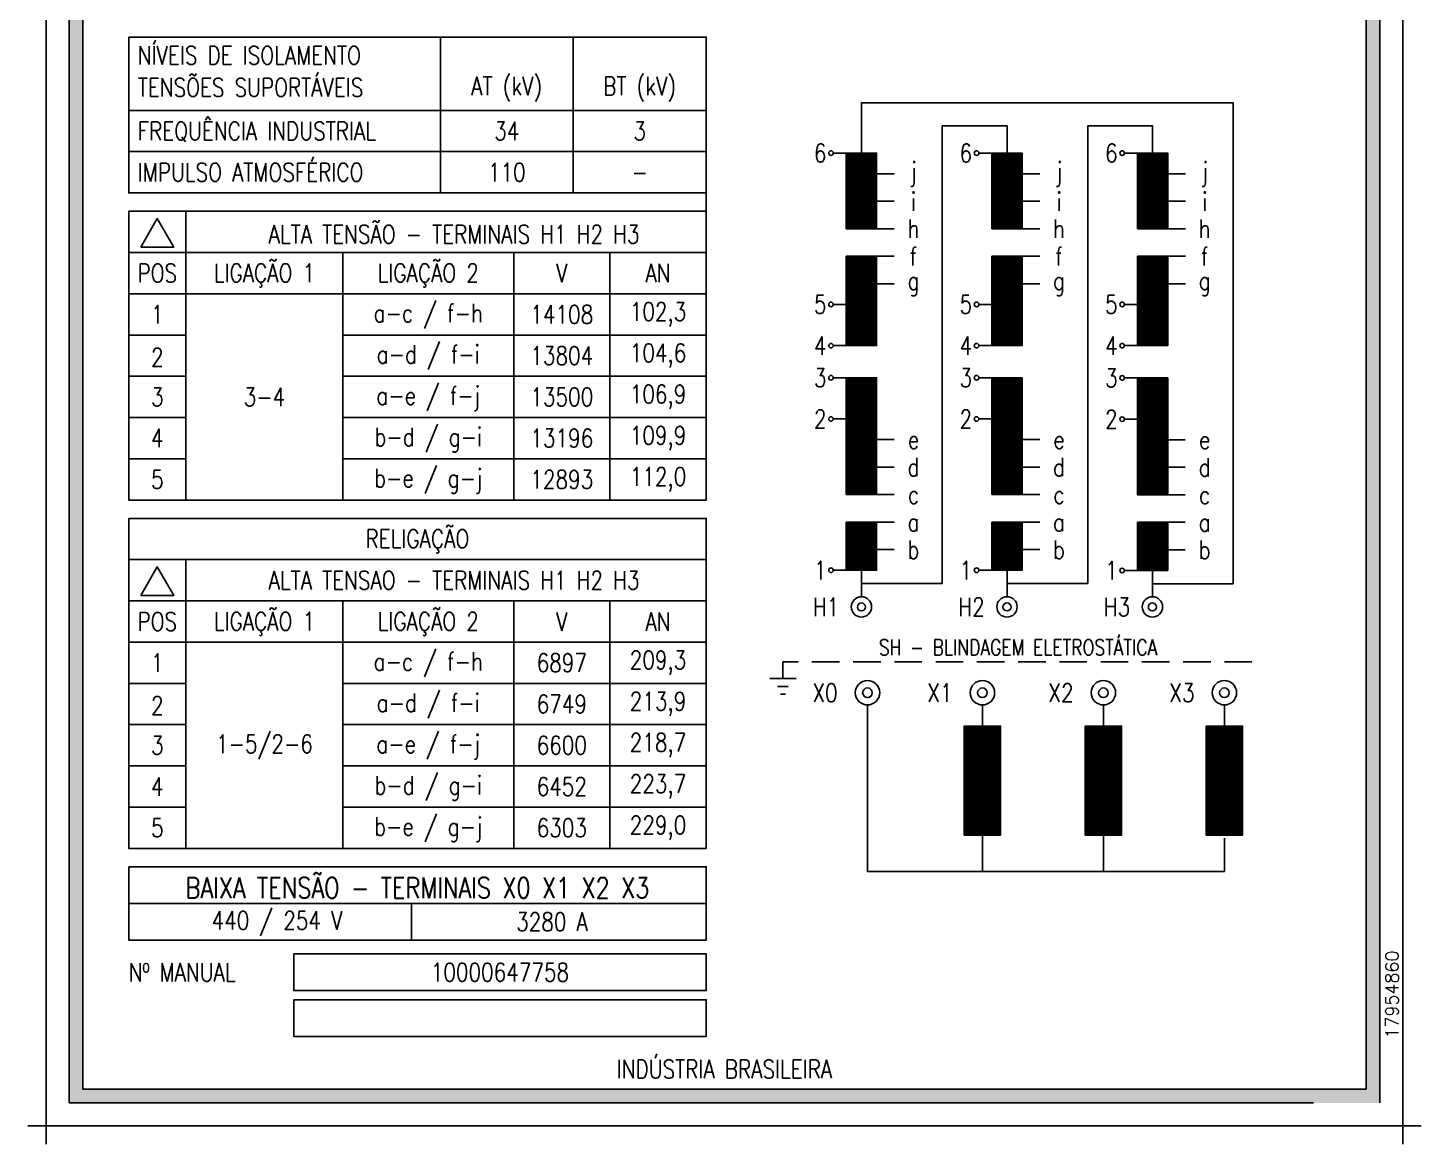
# Model space of a CAD drawing. Extents: x -204 to -52, y 115 to 329.
# Drawn here: x -203.6 to -51.6, y 115.3 to 237 of the extents above; entities that cross this region are included whole.
import ezdxf
from ezdxf.enums import TextEntityAlignment as Align

# ---------------------------------------------------------------- set-up
doc = ezdxf.new("R2010")
doc.units = 0
doc.header["$MEASUREMENT"] = 0
doc.linetypes.add('DASHED', pattern=[0.75, 0.5, -0.25])
doc.layers.get('0').update_dxf_attribs({"linetype": 'CONTINUOUS'})
doc.layers.add('01', color=1, linetype='CONTINUOUS')
doc.layers.add('03', color=4, linetype='CONTINUOUS')
doc.styles.add('ROMANS', font='romans.shx', dxfattribs={"width": 0.8})

msp = doc.modelspace()

# ---------------------------------------------------------------- hatches: boundary and pattern name
at = {"layer": '03'}
h = msp.add_hatch(color=256, dxfattribs=at)
h.paths.add_polyline_path([(-56.1, 323.28), (-56.1, 324.03), (-56.1, 324.78), (-191.85, 324.78), (-197.6, 324.78), (-197.6, 324.03), (-197.6, 323.28)])
h.paths.add_polyline_path([(-57.6, 121.28), (-56.85, 121.28), (-56.1, 121.28), (-56.1, 127.03), (-56.1, 317.53), (-56.1, 323.28), (-56.47, 323.28), (-56.85, 323.28), (-57.6, 323.28)])
h.paths.add_polyline_path([(-197.6, 324.78), (-198.35, 324.78), (-199.1, 324.78), (-199.1, 127.03), (-199.1, 121.28), (-197.6, 121.28)])
h.paths.add_polyline_path([(-56.1, 119.78), (-56.1, 120.53), (-56.1, 121.28), (-199.1, 121.28), (-199.1, 120.53), (-199.1, 119.78)])

# ---------------------------------------------------------------- linework, layer by layer
at = {"color": 4}
msp.add_lwpolyline([(-74.16, 228.87), (-112.66, 228.87), (-112.66, 223.37)], dxfattribs=at)
at = {"layer": '01'}
for p, q in [((-201.6, 117.28), (-201.6, 327.28)), ((-53.6, 327.28), (-53.6, 117.28)), ((-53.6, 117.28), (-201.6, 117.28))]:
    msp.add_line(p, q, dxfattribs=at)
at = {"layer": '01', "color": 4}
for p, q in [((-109.6, 228.87), (-72.09, 228.87)), ((-72.09, 228.87), (-72.09, 176.4)), ((-103.85, 226.36), (-96.78, 226.36)), ((-96.78, 223.37), (-96.78, 226.36)), ((-87.96, 176.43), (-87.96, 226.36)), ((-114.31, 223.37), (-115.73, 223.37)), ((-112.66, 215.12), (-112.66, 223.32)), ((-98.43, 223.37), (-99.85, 223.37)), ((-96.78, 215.12), (-96.78, 223.32)), ((-82.55, 223.37), (-83.97, 223.37)), ((-80.9, 215.12), (-80.9, 223.32)), ((-129.6, 217.03), (-129.6, 219.03)), ((-112.66, 202.37), (-112.66, 212.12)), ((-96.78, 202.37), (-96.78, 212.12)), ((-80.9, 202.37), (-80.9, 212.12)), ((-114.31, 206.87), (-115.73, 206.87)), ((-98.43, 206.87), (-99.85, 206.87)), ((-82.55, 206.87), (-83.97, 206.87)), ((-114.31, 202.37), (-115.73, 202.37)), ((-98.43, 202.37), (-99.85, 202.37)), ((-82.55, 202.37), (-83.97, 202.37)), ((-114.31, 198.87), (-115.73, 198.87)), ((-112.66, 198.87), (-112.66, 186.12)), ((-98.43, 198.87), (-99.85, 198.87)), ((-96.78, 198.87), (-96.78, 186.12)), ((-82.55, 198.85), (-83.97, 198.85)), ((-80.9, 198.85), (-80.9, 186.1)), ((-114.31, 194.37), (-115.73, 194.37)), ((-98.43, 194.37), (-99.85, 194.37)), ((-82.55, 194.35), (-83.97, 194.35)), ((-112.66, 183.12), (-112.66, 177.92)), ((-96.78, 183.12), (-96.78, 177.92)), ((-80.9, 183.1), (-80.9, 177.9)), ((-114.31, 177.87), (-115.73, 177.87)), ((-112.66, 177.87), (-112.66, 174.98)), ((-98.43, 177.87), (-99.85, 177.87)), ((-96.78, 177.87), (-96.78, 174.98)), ((-82.55, 177.85), (-83.97, 177.85)), ((-96.78, 176.43), (-87.96, 176.43)), ((-80.9, 177.83), (-80.9, 174.98)), ((-72.09, 176.4), (-80.9, 176.4)), ((-57.6, 127.03), (-57.6, 121.28)), ((-56.1, 127.03), (-56.1, 119.78)), ((-191.85, 121.28), (-197.6, 121.28)), ((-63.35, 121.28), (-57.6, 121.28)), ((-191.85, 119.78), (-199.1, 119.78))]:
    msp.add_line(p, q, dxfattribs=at)
for points in [[(-112.66, 176.43), (-103.85, 176.43), (-103.85, 226.36)], [(-80.9, 223.37), (-80.9, 226.36), (-87.96, 226.36)], [(-111.01, 215.12), (-111.01, 223.37), (-114.31, 223.37), (-114.31, 215.12)], [(-95.13, 215.12), (-95.13, 223.37), (-98.43, 223.37), (-98.43, 215.12)], [(-79.25, 215.12), (-79.25, 223.37), (-82.55, 223.37), (-82.55, 215.12)], [(-114.31, 212.12), (-114.31, 202.37), (-111.01, 202.37), (-111.01, 212.12)], [(-98.43, 212.12), (-98.43, 202.37), (-95.13, 202.37), (-95.13, 212.12)], [(-82.55, 212.12), (-82.55, 202.37), (-79.25, 202.37), (-79.25, 212.12)], [(-114.31, 186.12), (-114.31, 198.87), (-111.01, 198.87), (-111.01, 186.12)], [(-98.43, 186.12), (-98.43, 198.87), (-95.13, 198.87), (-95.13, 186.12)], [(-82.55, 186.1), (-82.55, 198.85), (-79.25, 198.85), (-79.25, 186.1)], [(-111.01, 183.12), (-111.01, 177.87), (-114.31, 177.87), (-114.31, 183.12)], [(-95.13, 183.12), (-95.13, 177.87), (-98.43, 177.87), (-98.43, 183.12)], [(-79.25, 183.1), (-79.25, 177.85), (-82.55, 177.85), (-82.55, 183.1)]]:
    msp.add_lwpolyline(points, dxfattribs=at)
for centre in [(-115.98, 223.37), (-100.1, 223.37), (-84.22, 223.37), (-115.98, 206.87), (-100.1, 206.87), (-84.22, 206.87), (-115.98, 202.37), (-100.1, 202.37), (-84.22, 202.37), (-115.98, 198.87), (-100.1, 198.87), (-84.22, 198.85), (-115.98, 194.37), (-100.1, 194.37), (-84.22, 194.35), (-115.98, 177.87), (-100.1, 177.87), (-84.22, 177.85)]:
    msp.add_circle(centre, 0.25, dxfattribs=at)
at = {"layer": '03'}
for p, q in [((-199.1, 317.53), (-199.1, 119.78)), ((-197.6, 317.53), (-197.6, 121.28)), ((-57.6, 317.53), (-57.6, 127.03)), ((-56.1, 317.53), (-56.1, 127.03)), ((-158.6, 236.03), (-158.6, 219.03)), ((-144.1, 236.03), (-144.1, 219.03)), ((-192.6, 228.03), (-129.6, 228.03)), ((-192.6, 223.53), (-129.6, 223.53)), ((-114.31, 215.12), (-114.31, 223.37)), ((-114.24, 215.12), (-114.24, 223.37)), ((-114.18, 215.12), (-114.18, 223.37)), ((-114.11, 215.12), (-114.11, 223.37)), ((-114.04, 215.12), (-114.04, 223.37)), ((-113.97, 215.12), (-113.97, 223.37)), ((-113.9, 215.12), (-113.9, 223.37)), ((-113.83, 215.12), (-113.83, 223.37)), ((-113.76, 215.12), (-113.76, 223.37)), ((-113.69, 215.12), (-113.69, 223.37)), ((-113.63, 215.12), (-113.63, 223.37)), ((-113.56, 215.12), (-113.56, 223.37)), ((-113.49, 215.12), (-113.49, 223.37)), ((-113.42, 215.12), (-113.42, 223.37)), ((-113.35, 215.12), (-113.35, 223.37)), ((-113.28, 215.12), (-113.28, 223.37)), ((-113.21, 215.12), (-113.21, 223.37)), ((-113.14, 215.12), (-113.14, 223.37)), ((-113.08, 215.12), (-113.08, 223.37)), ((-113.01, 215.12), (-113.01, 223.37)), ((-112.94, 215.12), (-112.94, 223.37)), ((-112.87, 215.12), (-112.87, 223.37)), ((-112.8, 215.12), (-112.8, 223.37)), ((-112.73, 215.12), (-112.73, 223.37)), ((-112.66, 215.12), (-112.66, 223.37)), ((-112.59, 215.12), (-112.59, 223.37)), ((-112.53, 215.12), (-112.53, 223.37)), ((-112.46, 215.12), (-112.46, 223.37)), ((-112.39, 215.12), (-112.39, 223.37)), ((-112.32, 215.12), (-112.32, 223.37)), ((-112.25, 215.12), (-112.25, 223.37)), ((-112.18, 215.12), (-112.18, 223.37)), ((-112.11, 215.12), (-112.11, 223.37)), ((-112.04, 215.12), (-112.04, 223.37)), ((-111.98, 215.12), (-111.98, 223.37)), ((-111.91, 215.12), (-111.91, 223.37)), ((-111.84, 215.12), (-111.84, 223.37)), ((-111.77, 215.12), (-111.77, 223.37)), ((-111.7, 215.12), (-111.7, 223.37)), ((-111.63, 215.12), (-111.63, 223.37)), ((-111.56, 215.12), (-111.56, 223.37)), ((-111.49, 215.12), (-111.49, 223.37)), ((-111.43, 215.12), (-111.43, 223.37)), ((-111.36, 215.12), (-111.36, 223.37)), ((-111.29, 215.12), (-111.29, 223.37)), ((-111.22, 215.12), (-111.22, 223.37)), ((-111.15, 215.12), (-111.15, 223.37)), ((-111.08, 215.12), (-111.08, 223.37)), ((-111.01, 223.37), (-111.01, 215.12)), ((-98.43, 215.12), (-98.43, 223.37)), ((-98.36, 215.12), (-98.36, 223.37)), ((-98.29, 215.12), (-98.29, 223.37)), ((-98.22, 215.12), (-98.22, 223.37)), ((-98.16, 215.12), (-98.16, 223.37)), ((-98.09, 215.12), (-98.09, 223.37)), ((-98.02, 215.12), (-98.02, 223.37)), ((-97.95, 215.12), (-97.95, 223.37)), ((-97.88, 215.12), (-97.88, 223.37)), ((-97.81, 215.12), (-97.81, 223.37)), ((-97.74, 215.12), (-97.74, 223.37)), ((-97.67, 215.12), (-97.67, 223.37)), ((-97.61, 215.12), (-97.61, 223.37)), ((-97.54, 215.12), (-97.54, 223.37)), ((-97.47, 215.12), (-97.47, 223.37)), ((-97.4, 215.12), (-97.4, 223.37)), ((-97.33, 215.12), (-97.33, 223.37)), ((-97.26, 215.12), (-97.26, 223.37)), ((-97.19, 215.12), (-97.19, 223.37)), ((-97.12, 215.12), (-97.12, 223.37)), ((-97.06, 215.12), (-97.06, 223.37)), ((-96.99, 215.12), (-96.99, 223.37)), ((-96.92, 215.12), (-96.92, 223.37)), ((-96.85, 215.12), (-96.85, 223.37)), ((-96.78, 215.12), (-96.78, 223.37)), ((-96.71, 215.12), (-96.71, 223.37)), ((-96.64, 215.12), (-96.64, 223.37)), ((-96.57, 215.12), (-96.57, 223.37)), ((-96.51, 215.12), (-96.51, 223.37)), ((-96.44, 215.12), (-96.44, 223.37)), ((-96.37, 215.12), (-96.37, 223.37)), ((-96.3, 215.12), (-96.3, 223.37)), ((-96.23, 215.12), (-96.23, 223.37)), ((-96.16, 215.12), (-96.16, 223.37)), ((-96.09, 215.12), (-96.09, 223.37)), ((-96.02, 215.12), (-96.02, 223.37)), ((-95.96, 215.12), (-95.96, 223.37)), ((-95.89, 215.12), (-95.89, 223.37)), ((-95.82, 215.12), (-95.82, 223.37)), ((-95.75, 215.12), (-95.75, 223.37)), ((-95.68, 215.12), (-95.68, 223.37)), ((-95.61, 215.12), (-95.61, 223.37)), ((-95.54, 215.12), (-95.54, 223.37)), ((-95.47, 215.12), (-95.47, 223.37)), ((-95.41, 215.12), (-95.41, 223.37)), ((-95.34, 215.12), (-95.34, 223.37)), ((-95.27, 215.12), (-95.27, 223.37)), ((-95.2, 215.12), (-95.2, 223.37)), ((-95.13, 223.37), (-95.13, 215.12)), ((-82.55, 215.12), (-82.55, 223.37)), ((-82.48, 215.12), (-82.48, 223.37)), ((-82.41, 215.12), (-82.41, 223.37)), ((-82.34, 215.12), (-82.34, 223.37)), ((-82.27, 215.12), (-82.27, 223.37)), ((-82.2, 215.12), (-82.2, 223.37)), ((-82.13, 215.12), (-82.13, 223.37)), ((-82.07, 215.12), (-82.07, 223.37)), ((-82, 215.12), (-82, 223.37)), ((-81.93, 215.12), (-81.93, 223.37)), ((-81.86, 215.12), (-81.86, 223.37)), ((-81.79, 215.12), (-81.79, 223.37)), ((-81.72, 215.12), (-81.72, 223.37)), ((-81.65, 215.12), (-81.65, 223.37)), ((-81.58, 215.12), (-81.58, 223.37)), ((-81.52, 215.12), (-81.52, 223.37)), ((-81.45, 215.12), (-81.45, 223.37)), ((-81.38, 215.12), (-81.38, 223.37)), ((-81.31, 215.12), (-81.31, 223.37)), ((-81.24, 215.12), (-81.24, 223.37)), ((-81.17, 215.12), (-81.17, 223.37)), ((-81.1, 215.12), (-81.1, 223.37)), ((-81.03, 215.12), (-81.03, 223.37)), ((-80.97, 215.12), (-80.97, 223.37)), ((-80.9, 215.12), (-80.9, 223.37)), ((-80.83, 215.12), (-80.83, 223.37)), ((-80.76, 215.12), (-80.76, 223.37)), ((-80.69, 215.12), (-80.69, 223.37)), ((-80.62, 215.12), (-80.62, 223.37)), ((-80.55, 215.12), (-80.55, 223.37)), ((-80.48, 215.12), (-80.48, 223.37)), ((-80.42, 215.12), (-80.42, 223.37)), ((-80.35, 215.12), (-80.35, 223.37)), ((-80.28, 215.12), (-80.28, 223.37)), ((-80.21, 215.12), (-80.21, 223.37)), ((-80.14, 215.12), (-80.14, 223.37)), ((-80.07, 215.12), (-80.07, 223.37)), ((-80, 215.12), (-80, 223.37)), ((-79.93, 215.12), (-79.93, 223.37)), ((-79.87, 215.12), (-79.87, 223.37)), ((-79.8, 215.12), (-79.8, 223.37)), ((-79.73, 215.12), (-79.73, 223.37)), ((-79.66, 215.12), (-79.66, 223.37)), ((-79.59, 215.12), (-79.59, 223.37)), ((-79.52, 215.12), (-79.52, 223.37)), ((-79.45, 215.12), (-79.45, 223.37)), ((-79.38, 215.12), (-79.38, 223.37)), ((-79.32, 215.12), (-79.32, 223.37)), ((-79.25, 223.37), (-79.25, 215.12)), ((-111.01, 221.12), (-109.09, 221.12)), ((-95.13, 221.12), (-93.21, 221.12)), ((-79.25, 221.12), (-77.32, 221.12)), ((-129.6, 219.03), (-192.6, 219.03)), ((-111.01, 218.12), (-109.09, 218.12)), ((-95.13, 218.12), (-93.21, 218.12)), ((-79.25, 218.12), (-77.32, 218.12)), ((-186.35, 217.03), (-186.35, 185.53)), ((-114.31, 215.12), (-109.09, 215.12)), ((-98.43, 215.12), (-93.21, 215.12)), ((-82.55, 215.12), (-77.32, 215.12)), ((-129.6, 212.53), (-192.6, 212.53)), ((-169.23, 212.53), (-169.23, 185.53)), ((-150.6, 212.53), (-150.6, 185.53)), ((-140.1, 212.53), (-140.1, 185.53)), ((-114.31, 202.37), (-114.31, 212.12)), ((-114.31, 212.12), (-109.09, 212.12)), ((-114.24, 202.37), (-114.24, 212.12)), ((-114.18, 202.37), (-114.18, 212.12)), ((-114.11, 202.37), (-114.11, 212.12)), ((-114.04, 202.37), (-114.04, 212.12)), ((-113.97, 202.37), (-113.97, 212.12)), ((-113.9, 202.37), (-113.9, 212.12)), ((-113.83, 202.37), (-113.83, 212.12)), ((-113.76, 202.37), (-113.76, 212.12)), ((-113.69, 202.37), (-113.69, 212.12)), ((-113.63, 202.37), (-113.63, 212.12)), ((-113.56, 202.37), (-113.56, 212.12)), ((-113.49, 202.37), (-113.49, 212.12)), ((-113.42, 202.37), (-113.42, 212.12)), ((-113.35, 202.37), (-113.35, 212.12)), ((-113.28, 202.37), (-113.28, 212.12)), ((-113.21, 202.37), (-113.21, 212.12)), ((-113.14, 202.37), (-113.14, 212.12)), ((-113.08, 202.37), (-113.08, 212.12)), ((-113.01, 202.37), (-113.01, 212.12)), ((-112.94, 202.37), (-112.94, 212.12)), ((-112.87, 202.37), (-112.87, 212.12)), ((-112.8, 202.37), (-112.8, 212.12)), ((-112.73, 202.37), (-112.73, 212.12)), ((-112.66, 202.37), (-112.66, 212.12)), ((-112.59, 202.37), (-112.59, 212.12)), ((-112.53, 202.37), (-112.53, 212.12)), ((-112.46, 202.37), (-112.46, 212.12)), ((-112.39, 202.37), (-112.39, 212.12)), ((-112.32, 202.37), (-112.32, 212.12)), ((-112.25, 202.37), (-112.25, 212.12)), ((-112.18, 202.37), (-112.18, 212.12)), ((-112.11, 202.37), (-112.11, 212.12)), ((-112.04, 202.37), (-112.04, 212.12)), ((-111.98, 202.37), (-111.98, 212.12)), ((-111.91, 202.37), (-111.91, 212.12)), ((-111.84, 202.37), (-111.84, 212.12)), ((-111.77, 202.37), (-111.77, 212.12)), ((-111.7, 202.37), (-111.7, 212.12)), ((-111.63, 202.37), (-111.63, 212.12)), ((-111.56, 202.37), (-111.56, 212.12)), ((-111.49, 202.37), (-111.49, 212.12)), ((-111.43, 202.37), (-111.43, 212.12)), ((-111.36, 202.37), (-111.36, 212.12)), ((-111.29, 202.37), (-111.29, 212.12)), ((-111.22, 202.37), (-111.22, 212.12)), ((-111.15, 202.37), (-111.15, 212.12)), ((-111.08, 202.37), (-111.08, 212.12)), ((-111.01, 212.12), (-111.01, 202.37)), ((-98.43, 202.37), (-98.43, 212.12)), ((-98.43, 212.12), (-93.21, 212.12)), ((-98.36, 202.37), (-98.36, 212.12)), ((-98.29, 202.37), (-98.29, 212.12)), ((-98.22, 202.37), (-98.22, 212.12)), ((-98.16, 202.37), (-98.16, 212.12)), ((-98.09, 202.37), (-98.09, 212.12)), ((-98.02, 202.37), (-98.02, 212.12)), ((-97.95, 202.37), (-97.95, 212.12)), ((-97.88, 202.37), (-97.88, 212.12)), ((-97.81, 202.37), (-97.81, 212.12)), ((-97.74, 202.37), (-97.74, 212.12)), ((-97.67, 202.37), (-97.67, 212.12)), ((-97.61, 202.37), (-97.61, 212.12)), ((-97.54, 202.37), (-97.54, 212.12)), ((-97.47, 202.37), (-97.47, 212.12)), ((-97.4, 202.37), (-97.4, 212.12)), ((-97.33, 202.37), (-97.33, 212.12)), ((-97.26, 202.37), (-97.26, 212.12)), ((-97.19, 202.37), (-97.19, 212.12)), ((-97.12, 202.37), (-97.12, 212.12)), ((-97.06, 202.37), (-97.06, 212.12)), ((-96.99, 202.37), (-96.99, 212.12)), ((-96.92, 202.37), (-96.92, 212.12)), ((-96.85, 202.37), (-96.85, 212.12)), ((-96.78, 202.37), (-96.78, 212.12)), ((-96.71, 202.37), (-96.71, 212.12)), ((-96.64, 202.37), (-96.64, 212.12)), ((-96.57, 202.37), (-96.57, 212.12)), ((-96.51, 202.37), (-96.51, 212.12)), ((-96.44, 202.37), (-96.44, 212.12)), ((-96.37, 202.37), (-96.37, 212.12)), ((-96.3, 202.37), (-96.3, 212.12)), ((-96.23, 202.37), (-96.23, 212.12)), ((-96.16, 202.37), (-96.16, 212.12)), ((-96.09, 202.37), (-96.09, 212.12)), ((-96.02, 202.37), (-96.02, 212.12)), ((-95.96, 202.37), (-95.96, 212.12)), ((-95.89, 202.37), (-95.89, 212.12)), ((-95.82, 202.37), (-95.82, 212.12)), ((-95.75, 202.37), (-95.75, 212.12)), ((-95.68, 202.37), (-95.68, 212.12)), ((-95.61, 202.37), (-95.61, 212.12)), ((-95.54, 202.37), (-95.54, 212.12)), ((-95.47, 202.37), (-95.47, 212.12)), ((-95.41, 202.37), (-95.41, 212.12)), ((-95.34, 202.37), (-95.34, 212.12)), ((-95.27, 202.37), (-95.27, 212.12)), ((-95.2, 202.37), (-95.2, 212.12)), ((-95.13, 212.12), (-95.13, 202.37)), ((-82.55, 202.37), (-82.55, 212.12)), ((-82.55, 212.12), (-77.32, 212.12)), ((-82.48, 202.37), (-82.48, 212.12)), ((-82.41, 202.37), (-82.41, 212.12)), ((-82.34, 202.37), (-82.34, 212.12)), ((-82.27, 202.37), (-82.27, 212.12)), ((-82.2, 202.37), (-82.2, 212.12)), ((-82.13, 202.37), (-82.13, 212.12)), ((-82.07, 202.37), (-82.07, 212.12)), ((-82, 202.37), (-82, 212.12)), ((-81.93, 202.37), (-81.93, 212.12)), ((-81.86, 202.37), (-81.86, 212.12)), ((-81.79, 202.37), (-81.79, 212.12)), ((-81.72, 202.37), (-81.72, 212.12)), ((-81.65, 202.37), (-81.65, 212.12)), ((-81.58, 202.37), (-81.58, 212.12)), ((-81.52, 202.37), (-81.52, 212.12)), ((-81.45, 202.37), (-81.45, 212.12)), ((-81.38, 202.37), (-81.38, 212.12)), ((-81.31, 202.37), (-81.31, 212.12)), ((-81.24, 202.37), (-81.24, 212.12)), ((-81.17, 202.37), (-81.17, 212.12)), ((-81.1, 202.37), (-81.1, 212.12)), ((-81.03, 202.37), (-81.03, 212.12)), ((-80.97, 202.37), (-80.97, 212.12)), ((-80.9, 202.37), (-80.9, 212.12)), ((-80.83, 202.37), (-80.83, 212.12)), ((-80.76, 202.37), (-80.76, 212.12)), ((-80.69, 202.37), (-80.69, 212.12)), ((-80.62, 202.37), (-80.62, 212.12)), ((-80.55, 202.37), (-80.55, 212.12)), ((-80.48, 202.37), (-80.48, 212.12)), ((-80.42, 202.37), (-80.42, 212.12)), ((-80.35, 202.37), (-80.35, 212.12)), ((-80.28, 202.37), (-80.28, 212.12)), ((-80.21, 202.37), (-80.21, 212.12)), ((-80.14, 202.37), (-80.14, 212.12)), ((-80.07, 202.37), (-80.07, 212.12)), ((-80, 202.37), (-80, 212.12)), ((-79.93, 202.37), (-79.93, 212.12)), ((-79.87, 202.37), (-79.87, 212.12)), ((-79.8, 202.37), (-79.8, 212.12)), ((-79.73, 202.37), (-79.73, 212.12)), ((-79.66, 202.37), (-79.66, 212.12)), ((-79.59, 202.37), (-79.59, 212.12)), ((-79.52, 202.37), (-79.52, 212.12)), ((-79.45, 202.37), (-79.45, 212.12)), ((-79.38, 202.37), (-79.38, 212.12)), ((-79.32, 202.37), (-79.32, 212.12)), ((-79.25, 212.12), (-79.25, 202.37)), ((-111.01, 209.12), (-109.09, 209.12)), ((-95.13, 209.12), (-93.21, 209.12)), ((-79.25, 209.12), (-77.32, 209.12)), ((-129.6, 208.03), (-192.6, 208.03)), ((-140.71, 208.03), (-129.6, 208.03)), ((-186.35, 203.53), (-192.6, 203.53)), ((-129.6, 203.53), (-169.23, 203.53)), ((-186.35, 199.03), (-192.6, 199.03)), ((-129.6, 199.03), (-169.23, 199.03)), ((-114.31, 198.87), (-114.31, 186.12)), ((-114.24, 198.87), (-114.24, 186.12)), ((-114.18, 198.87), (-114.18, 186.12)), ((-114.11, 198.87), (-114.11, 186.12)), ((-114.04, 198.87), (-114.04, 186.12)), ((-113.97, 198.87), (-113.97, 186.12)), ((-113.9, 198.87), (-113.9, 186.12)), ((-113.83, 198.87), (-113.83, 186.12)), ((-113.76, 198.87), (-113.76, 186.12)), ((-113.69, 198.87), (-113.69, 186.12)), ((-113.63, 198.87), (-113.63, 186.12)), ((-113.56, 198.87), (-113.56, 186.12)), ((-113.49, 198.87), (-113.49, 186.12)), ((-113.42, 198.87), (-113.42, 186.12)), ((-113.35, 198.87), (-113.35, 186.12)), ((-113.28, 198.87), (-113.28, 186.12)), ((-113.21, 198.87), (-113.21, 186.12)), ((-113.14, 198.87), (-113.14, 186.12)), ((-113.08, 198.87), (-113.08, 186.12)), ((-113.01, 198.87), (-113.01, 186.12)), ((-112.94, 198.87), (-112.94, 186.12)), ((-112.87, 198.87), (-112.87, 186.12)), ((-112.8, 198.87), (-112.8, 186.12)), ((-112.73, 198.87), (-112.73, 186.12)), ((-112.66, 198.87), (-112.66, 186.12)), ((-112.59, 198.87), (-112.59, 186.12)), ((-112.53, 198.87), (-112.53, 186.12)), ((-112.46, 198.87), (-112.46, 186.12)), ((-112.39, 198.87), (-112.39, 186.12)), ((-112.32, 198.87), (-112.32, 186.12)), ((-112.25, 198.87), (-112.25, 186.12)), ((-112.18, 198.87), (-112.18, 186.12)), ((-112.11, 198.87), (-112.11, 186.12)), ((-112.04, 198.87), (-112.04, 186.12)), ((-111.98, 198.87), (-111.98, 186.12)), ((-111.91, 198.87), (-111.91, 186.12)), ((-111.84, 198.87), (-111.84, 186.12)), ((-111.77, 198.87), (-111.77, 186.12)), ((-111.7, 198.87), (-111.7, 186.12)), ((-111.63, 198.87), (-111.63, 186.12)), ((-111.56, 198.87), (-111.56, 186.12)), ((-111.49, 198.87), (-111.49, 186.12)), ((-111.43, 198.87), (-111.43, 186.12)), ((-111.36, 198.87), (-111.36, 186.12)), ((-111.29, 198.87), (-111.29, 186.12)), ((-111.22, 198.87), (-111.22, 186.12)), ((-111.15, 198.87), (-111.15, 186.12)), ((-111.08, 198.87), (-111.08, 186.12)), ((-111.01, 186.12), (-111.01, 198.87)), ((-98.43, 198.87), (-98.43, 186.12)), ((-98.36, 198.87), (-98.36, 186.12)), ((-98.29, 198.87), (-98.29, 186.12)), ((-98.22, 198.87), (-98.22, 186.12)), ((-98.16, 198.87), (-98.16, 186.12)), ((-98.09, 198.87), (-98.09, 186.12)), ((-98.02, 198.87), (-98.02, 186.12)), ((-97.95, 198.87), (-97.95, 186.12)), ((-97.88, 198.87), (-97.88, 186.12)), ((-97.81, 198.87), (-97.81, 186.12)), ((-97.74, 198.87), (-97.74, 186.12)), ((-97.67, 198.87), (-97.67, 186.12)), ((-97.61, 198.87), (-97.61, 186.12)), ((-97.54, 198.87), (-97.54, 186.12)), ((-97.47, 198.87), (-97.47, 186.12)), ((-97.4, 198.87), (-97.4, 186.12)), ((-97.33, 198.87), (-97.33, 186.12)), ((-97.26, 198.87), (-97.26, 186.12)), ((-97.19, 198.87), (-97.19, 186.12)), ((-97.12, 198.87), (-97.12, 186.12)), ((-97.06, 198.87), (-97.06, 186.12)), ((-96.99, 198.87), (-96.99, 186.12)), ((-96.92, 198.87), (-96.92, 186.12)), ((-96.85, 198.87), (-96.85, 186.12)), ((-96.78, 198.87), (-96.78, 186.12)), ((-96.71, 198.87), (-96.71, 186.12)), ((-96.64, 198.87), (-96.64, 186.12)), ((-96.57, 198.87), (-96.57, 186.12)), ((-96.51, 198.87), (-96.51, 186.12)), ((-96.44, 198.87), (-96.44, 186.12)), ((-96.37, 198.87), (-96.37, 186.12)), ((-96.3, 198.87), (-96.3, 186.12)), ((-96.23, 198.87), (-96.23, 186.12)), ((-96.16, 198.87), (-96.16, 186.12)), ((-96.09, 198.87), (-96.09, 186.12)), ((-96.02, 198.87), (-96.02, 186.12)), ((-95.96, 198.87), (-95.96, 186.12)), ((-95.89, 198.87), (-95.89, 186.12)), ((-95.82, 198.87), (-95.82, 186.12)), ((-95.75, 198.87), (-95.75, 186.12)), ((-95.68, 198.87), (-95.68, 186.12)), ((-95.61, 198.87), (-95.61, 186.12)), ((-95.54, 198.87), (-95.54, 186.12)), ((-95.47, 198.87), (-95.47, 186.12)), ((-95.41, 198.87), (-95.41, 186.12)), ((-95.34, 198.87), (-95.34, 186.12)), ((-95.27, 198.87), (-95.27, 186.12)), ((-95.2, 198.87), (-95.2, 186.12)), ((-95.13, 186.12), (-95.13, 198.87)), ((-82.55, 198.85), (-82.55, 186.1)), ((-82.48, 198.85), (-82.48, 186.1)), ((-82.41, 198.85), (-82.41, 186.1)), ((-82.34, 198.85), (-82.34, 186.1)), ((-82.28, 198.85), (-82.28, 186.1)), ((-82.21, 198.85), (-82.21, 186.1)), ((-82.14, 198.85), (-82.14, 186.1)), ((-82.07, 198.85), (-82.07, 186.1)), ((-82, 198.85), (-82, 186.1)), ((-81.93, 198.85), (-81.93, 186.1)), ((-81.86, 198.85), (-81.86, 186.1)), ((-81.79, 198.85), (-81.79, 186.1)), ((-81.73, 198.85), (-81.73, 186.1)), ((-81.66, 198.85), (-81.66, 186.1)), ((-81.59, 198.85), (-81.59, 186.1)), ((-81.52, 198.85), (-81.52, 186.1)), ((-81.45, 198.85), (-81.45, 186.1)), ((-81.38, 198.85), (-81.38, 186.1)), ((-81.31, 198.85), (-81.31, 186.1)), ((-81.24, 198.85), (-81.24, 186.1)), ((-81.18, 198.85), (-81.18, 186.1)), ((-81.11, 198.85), (-81.11, 186.1)), ((-81.04, 198.85), (-81.04, 186.1)), ((-80.97, 198.85), (-80.97, 186.1)), ((-80.9, 198.85), (-80.9, 186.1)), ((-80.83, 198.85), (-80.83, 186.1)), ((-80.76, 198.85), (-80.76, 186.1)), ((-80.69, 198.85), (-80.69, 186.1)), ((-80.63, 198.85), (-80.63, 186.1)), ((-80.56, 198.85), (-80.56, 186.1)), ((-80.49, 198.85), (-80.49, 186.1)), ((-80.42, 198.85), (-80.42, 186.1)), ((-80.35, 198.85), (-80.35, 186.1)), ((-80.28, 198.85), (-80.28, 186.1)), ((-80.21, 198.85), (-80.21, 186.1)), ((-80.14, 198.85), (-80.14, 186.1)), ((-80.08, 198.85), (-80.08, 186.1)), ((-80.01, 198.85), (-80.01, 186.1)), ((-79.94, 198.85), (-79.94, 186.1)), ((-79.87, 198.85), (-79.87, 186.1)), ((-79.8, 198.85), (-79.8, 186.1)), ((-79.73, 198.85), (-79.73, 186.1)), ((-79.66, 198.85), (-79.66, 186.1)), ((-79.59, 198.85), (-79.59, 186.1)), ((-79.53, 198.85), (-79.53, 186.1)), ((-79.46, 198.85), (-79.46, 186.1)), ((-79.39, 198.85), (-79.39, 186.1)), ((-79.32, 198.85), (-79.32, 186.1)), ((-79.25, 186.1), (-79.25, 198.85)), ((-186.35, 194.53), (-192.6, 194.53)), ((-129.6, 194.53), (-169.23, 194.53)), ((-111.01, 192.12), (-109.09, 192.12)), ((-95.13, 192.12), (-93.21, 192.12)), ((-79.25, 192.1), (-77.33, 192.1)), ((-186.35, 190.03), (-192.6, 190.03)), ((-129.6, 190.03), (-169.23, 190.03)), ((-111.01, 189.12), (-109.09, 189.12)), ((-95.13, 189.12), (-93.21, 189.12)), ((-79.25, 189.1), (-77.33, 189.1)), ((-129.6, 185.53), (-192.6, 185.53)), ((-114.31, 186.12), (-109.09, 186.12)), ((-98.43, 186.12), (-93.21, 186.12)), ((-82.55, 186.1), (-77.33, 186.1)), ((-114.31, 183.12), (-114.31, 177.87)), ((-114.31, 183.12), (-109.09, 183.12)), ((-114.24, 183.12), (-114.24, 177.87)), ((-114.18, 183.12), (-114.18, 177.87)), ((-114.11, 183.12), (-114.11, 177.87)), ((-114.04, 183.12), (-114.04, 177.87)), ((-113.97, 183.12), (-113.97, 177.87)), ((-113.9, 183.12), (-113.9, 177.87)), ((-113.83, 183.12), (-113.83, 177.87)), ((-113.76, 183.12), (-113.76, 177.87)), ((-113.69, 183.12), (-113.69, 177.87)), ((-113.63, 183.12), (-113.63, 177.87)), ((-113.56, 183.12), (-113.56, 177.87)), ((-113.49, 183.12), (-113.49, 177.87)), ((-113.42, 183.12), (-113.42, 177.87)), ((-113.35, 183.12), (-113.35, 177.87)), ((-113.28, 183.12), (-113.28, 177.87)), ((-113.21, 183.12), (-113.21, 177.87)), ((-113.14, 183.12), (-113.14, 177.87)), ((-113.08, 183.12), (-113.08, 177.87)), ((-113.01, 183.12), (-113.01, 177.87)), ((-112.94, 183.12), (-112.94, 177.87)), ((-112.87, 183.12), (-112.87, 177.87)), ((-112.8, 183.12), (-112.8, 177.87)), ((-112.73, 183.12), (-112.73, 177.87)), ((-112.66, 183.12), (-112.66, 177.87)), ((-112.59, 183.12), (-112.59, 177.87)), ((-112.53, 183.12), (-112.53, 177.87)), ((-112.46, 183.12), (-112.46, 177.87)), ((-112.39, 183.12), (-112.39, 177.87)), ((-112.32, 183.12), (-112.32, 177.87)), ((-112.25, 183.12), (-112.25, 177.87)), ((-112.18, 183.12), (-112.18, 177.87)), ((-112.11, 183.12), (-112.11, 177.87)), ((-112.04, 183.12), (-112.04, 177.87)), ((-111.98, 183.12), (-111.98, 177.87)), ((-111.91, 183.12), (-111.91, 177.87)), ((-111.84, 183.12), (-111.84, 177.87)), ((-111.77, 183.12), (-111.77, 177.87)), ((-111.7, 183.12), (-111.7, 177.87)), ((-111.63, 183.12), (-111.63, 177.87)), ((-111.56, 183.12), (-111.56, 177.87)), ((-111.49, 183.12), (-111.49, 177.87)), ((-111.43, 183.12), (-111.43, 177.87)), ((-111.36, 183.12), (-111.36, 177.87)), ((-111.29, 183.12), (-111.29, 177.87)), ((-111.22, 183.12), (-111.22, 177.87)), ((-111.15, 183.12), (-111.15, 177.87)), ((-111.08, 183.12), (-111.08, 177.87)), ((-111.01, 177.87), (-111.01, 183.12)), ((-98.43, 183.12), (-98.43, 177.87)), ((-98.43, 183.12), (-93.21, 183.12)), ((-98.36, 183.12), (-98.36, 177.87)), ((-98.29, 183.12), (-98.29, 177.87)), ((-98.22, 183.12), (-98.22, 177.87)), ((-98.16, 183.12), (-98.16, 177.87)), ((-98.09, 183.12), (-98.09, 177.87)), ((-98.02, 183.12), (-98.02, 177.87)), ((-97.95, 183.12), (-97.95, 177.87)), ((-97.88, 183.12), (-97.88, 177.87)), ((-97.81, 183.12), (-97.81, 177.87)), ((-97.74, 183.12), (-97.74, 177.87)), ((-97.67, 183.12), (-97.67, 177.87)), ((-97.61, 183.12), (-97.61, 177.87)), ((-97.54, 183.12), (-97.54, 177.87)), ((-97.47, 183.12), (-97.47, 177.87)), ((-97.4, 183.12), (-97.4, 177.87)), ((-97.33, 183.12), (-97.33, 177.87)), ((-97.26, 183.12), (-97.26, 177.87)), ((-97.19, 183.12), (-97.19, 177.87)), ((-97.12, 183.12), (-97.12, 177.87)), ((-97.06, 183.12), (-97.06, 177.87)), ((-96.99, 183.12), (-96.99, 177.87)), ((-96.92, 183.12), (-96.92, 177.87)), ((-96.85, 183.12), (-96.85, 177.87)), ((-96.78, 183.12), (-96.78, 177.87)), ((-96.71, 183.12), (-96.71, 177.87)), ((-96.64, 183.12), (-96.64, 177.87)), ((-96.57, 183.12), (-96.57, 177.87)), ((-96.51, 183.12), (-96.51, 177.87)), ((-96.44, 183.12), (-96.44, 177.87)), ((-96.37, 183.12), (-96.37, 177.87)), ((-96.3, 183.12), (-96.3, 177.87)), ((-96.23, 183.12), (-96.23, 177.87)), ((-96.16, 183.12), (-96.16, 177.87)), ((-96.09, 183.12), (-96.09, 177.87)), ((-96.02, 183.12), (-96.02, 177.87)), ((-95.96, 183.12), (-95.96, 177.87)), ((-95.89, 183.12), (-95.89, 177.87)), ((-95.82, 183.12), (-95.82, 177.87)), ((-95.75, 183.12), (-95.75, 177.87)), ((-95.68, 183.12), (-95.68, 177.87)), ((-95.61, 183.12), (-95.61, 177.87)), ((-95.54, 183.12), (-95.54, 177.87)), ((-95.47, 183.12), (-95.47, 177.87)), ((-95.41, 183.12), (-95.41, 177.87)), ((-95.34, 183.12), (-95.34, 177.87)), ((-95.27, 183.12), (-95.27, 177.87)), ((-95.2, 183.12), (-95.2, 177.87)), ((-95.13, 177.87), (-95.13, 183.12)), ((-82.55, 183.1), (-82.55, 177.85)), ((-82.55, 183.1), (-77.33, 183.1)), ((-82.48, 183.1), (-82.48, 177.85)), ((-82.41, 183.1), (-82.41, 177.85)), ((-82.34, 183.1), (-82.34, 177.85)), ((-82.28, 183.1), (-82.28, 177.85)), ((-82.21, 183.1), (-82.21, 177.85)), ((-82.14, 183.1), (-82.14, 177.85)), ((-82.07, 183.1), (-82.07, 177.85)), ((-82, 183.1), (-82, 177.85)), ((-81.93, 183.1), (-81.93, 177.85)), ((-81.86, 183.1), (-81.86, 177.85)), ((-81.79, 183.1), (-81.79, 177.85)), ((-81.73, 183.1), (-81.73, 177.85)), ((-81.66, 183.1), (-81.66, 177.85)), ((-81.59, 183.1), (-81.59, 177.85)), ((-81.52, 183.1), (-81.52, 177.85)), ((-81.45, 183.1), (-81.45, 177.85)), ((-81.38, 183.1), (-81.38, 177.85)), ((-81.31, 183.1), (-81.31, 177.85)), ((-81.24, 183.1), (-81.24, 177.85)), ((-81.18, 183.1), (-81.18, 177.85)), ((-81.11, 183.1), (-81.11, 177.85)), ((-81.04, 183.1), (-81.04, 177.85)), ((-80.97, 183.1), (-80.97, 177.85)), ((-80.9, 183.1), (-80.9, 177.85)), ((-80.83, 183.1), (-80.83, 177.85)), ((-80.76, 183.1), (-80.76, 177.85)), ((-80.69, 183.1), (-80.69, 177.85)), ((-80.63, 183.1), (-80.63, 177.85)), ((-80.56, 183.1), (-80.56, 177.85)), ((-80.49, 183.1), (-80.49, 177.85)), ((-80.42, 183.1), (-80.42, 177.85)), ((-80.35, 183.1), (-80.35, 177.85)), ((-80.28, 183.1), (-80.28, 177.85)), ((-80.21, 183.1), (-80.21, 177.85)), ((-80.14, 183.1), (-80.14, 177.85)), ((-80.08, 183.1), (-80.08, 177.85)), ((-80.01, 183.1), (-80.01, 177.85)), ((-79.94, 183.1), (-79.94, 177.85)), ((-79.87, 183.1), (-79.87, 177.85)), ((-79.8, 183.1), (-79.8, 177.85)), ((-79.73, 183.1), (-79.73, 177.85)), ((-79.66, 183.1), (-79.66, 177.85)), ((-79.59, 183.1), (-79.59, 177.85)), ((-79.53, 183.1), (-79.53, 177.85)), ((-79.46, 183.1), (-79.46, 177.85)), ((-79.39, 183.1), (-79.39, 177.85)), ((-79.32, 183.1), (-79.32, 177.85)), ((-79.25, 177.85), (-79.25, 183.1)), ((-111.01, 180.12), (-109.09, 180.12)), ((-95.13, 180.12), (-93.21, 180.12)), ((-79.25, 180.1), (-77.33, 180.1)), ((-129.6, 179.03), (-192.6, 179.03)), ((-186.35, 179.03), (-186.35, 147.53)), ((-129.6, 174.53), (-192.6, 174.53)), ((-169.23, 174.53), (-169.23, 147.53)), ((-150.6, 174.53), (-150.6, 147.53)), ((-140.1, 174.53), (-140.1, 147.53)), ((-129.6, 170.03), (-192.6, 170.03)), ((-140.71, 170.03), (-129.6, 170.03)), ((-186.35, 165.53), (-192.6, 165.53)), ((-129.6, 165.53), (-169.23, 165.53)), ((-99.46, 160.54), (-99.46, 163.18)), ((-86.26, 160.54), (-86.26, 163.18)), ((-73.06, 160.54), (-73.06, 163.18)), ((-186.35, 161.03), (-192.6, 161.03)), ((-129.6, 161.03), (-169.23, 161.03)), ((-101.44, 160.87), (-101.44, 148.99)), ((-101.36, 160.87), (-101.36, 148.99)), ((-101.28, 160.87), (-101.28, 148.99)), ((-101.19, 160.87), (-101.19, 148.99)), ((-101.11, 160.87), (-101.11, 148.99)), ((-101.03, 160.87), (-101.03, 148.99)), ((-100.95, 160.87), (-100.95, 148.99)), ((-100.86, 160.87), (-100.86, 148.99)), ((-100.78, 160.87), (-100.78, 148.99)), ((-100.7, 160.87), (-100.7, 148.99)), ((-100.62, 160.87), (-100.62, 148.99)), ((-100.53, 160.87), (-100.53, 148.99)), ((-100.45, 160.87), (-100.45, 148.99)), ((-100.37, 160.87), (-100.37, 148.99)), ((-100.29, 160.87), (-100.29, 148.99)), ((-100.2, 160.87), (-100.2, 148.99)), ((-100.12, 160.87), (-100.12, 148.99)), ((-100.04, 160.87), (-100.04, 148.99)), ((-99.96, 160.87), (-99.96, 148.99)), ((-99.87, 160.87), (-99.87, 148.99)), ((-99.79, 160.87), (-99.79, 148.99)), ((-99.71, 160.87), (-99.71, 148.99)), ((-99.63, 160.87), (-99.63, 148.99)), ((-99.54, 160.87), (-99.54, 148.99)), ((-99.46, 160.87), (-99.46, 148.99)), ((-99.38, 160.87), (-99.38, 148.99)), ((-99.3, 160.87), (-99.3, 148.99)), ((-99.21, 160.87), (-99.21, 148.99)), ((-99.13, 160.87), (-99.13, 148.99)), ((-99.05, 160.87), (-99.05, 148.99)), ((-98.97, 160.87), (-98.97, 148.99)), ((-98.88, 160.87), (-98.88, 148.99)), ((-98.8, 160.87), (-98.8, 148.99)), ((-98.72, 160.87), (-98.72, 148.99)), ((-98.64, 160.87), (-98.64, 148.99)), ((-98.55, 160.87), (-98.55, 148.99)), ((-98.47, 160.87), (-98.47, 148.99)), ((-98.39, 160.87), (-98.39, 148.99)), ((-98.31, 160.87), (-98.31, 148.99)), ((-98.22, 160.87), (-98.22, 148.99)), ((-98.14, 160.87), (-98.14, 148.99)), ((-98.06, 160.87), (-98.06, 148.99)), ((-97.98, 160.87), (-97.98, 148.99)), ((-97.89, 160.87), (-97.89, 148.99)), ((-97.81, 160.87), (-97.81, 148.99)), ((-97.73, 160.87), (-97.73, 148.99)), ((-97.65, 160.87), (-97.65, 148.99)), ((-97.56, 160.87), (-97.56, 148.99)), ((-88.24, 160.87), (-88.24, 148.99)), ((-88.16, 160.87), (-88.16, 148.99)), ((-88.08, 160.87), (-88.08, 148.99)), ((-87.99, 160.87), (-87.99, 148.99)), ((-87.91, 160.87), (-87.91, 148.99)), ((-87.83, 160.87), (-87.83, 148.99)), ((-87.75, 160.87), (-87.75, 148.99)), ((-87.66, 160.87), (-87.66, 148.99)), ((-87.58, 160.87), (-87.58, 148.99)), ((-87.5, 160.87), (-87.5, 148.99)), ((-87.42, 160.87), (-87.42, 148.99)), ((-87.33, 160.87), (-87.33, 148.99)), ((-87.25, 160.87), (-87.25, 148.99)), ((-87.17, 160.87), (-87.17, 148.99)), ((-87.09, 160.87), (-87.09, 148.99)), ((-87, 160.87), (-87, 148.99)), ((-86.92, 160.87), (-86.92, 148.99)), ((-86.84, 160.87), (-86.84, 148.99)), ((-86.76, 160.87), (-86.76, 148.99)), ((-86.67, 160.87), (-86.67, 148.99)), ((-86.59, 160.87), (-86.59, 148.99)), ((-86.51, 160.87), (-86.51, 148.99)), ((-86.43, 160.87), (-86.43, 148.99)), ((-86.34, 160.87), (-86.34, 148.99)), ((-86.26, 160.87), (-86.26, 148.99)), ((-86.18, 160.87), (-86.18, 148.99)), ((-86.1, 160.87), (-86.1, 148.99)), ((-86.01, 160.87), (-86.01, 148.99)), ((-85.93, 160.87), (-85.93, 148.99)), ((-85.85, 160.87), (-85.85, 148.99)), ((-85.77, 160.87), (-85.77, 148.99)), ((-85.68, 160.87), (-85.68, 148.99)), ((-85.6, 160.87), (-85.6, 148.99)), ((-85.52, 160.87), (-85.52, 148.99)), ((-85.44, 160.87), (-85.44, 148.99)), ((-85.35, 160.87), (-85.35, 148.99)), ((-85.27, 160.87), (-85.27, 148.99)), ((-85.19, 160.87), (-85.19, 148.99)), ((-85.11, 160.87), (-85.11, 148.99)), ((-85.02, 160.87), (-85.02, 148.99)), ((-84.94, 160.87), (-84.94, 148.99)), ((-84.86, 160.87), (-84.86, 148.99)), ((-84.78, 160.87), (-84.78, 148.99)), ((-84.69, 160.87), (-84.69, 148.99)), ((-84.61, 160.87), (-84.61, 148.99)), ((-84.53, 160.87), (-84.53, 148.99)), ((-84.45, 160.87), (-84.45, 148.99)), ((-84.36, 160.87), (-84.36, 148.99)), ((-75.04, 160.87), (-75.04, 148.99)), ((-74.96, 160.87), (-74.96, 148.99)), ((-74.88, 160.87), (-74.88, 148.99)), ((-74.79, 160.87), (-74.79, 148.99)), ((-74.71, 160.87), (-74.71, 148.99)), ((-74.63, 160.87), (-74.63, 148.99)), ((-74.55, 160.87), (-74.55, 148.99)), ((-74.46, 160.87), (-74.46, 148.99)), ((-74.38, 160.87), (-74.38, 148.99)), ((-74.3, 160.87), (-74.3, 148.99)), ((-74.22, 160.87), (-74.22, 148.99)), ((-74.13, 160.87), (-74.13, 148.99)), ((-74.05, 160.87), (-74.05, 148.99)), ((-73.97, 160.87), (-73.97, 148.99)), ((-73.89, 160.87), (-73.89, 148.99)), ((-73.8, 160.87), (-73.8, 148.99)), ((-73.72, 160.87), (-73.72, 148.99)), ((-73.64, 160.87), (-73.64, 148.99)), ((-73.56, 160.87), (-73.56, 148.99)), ((-73.47, 160.87), (-73.47, 148.99)), ((-73.39, 160.87), (-73.39, 148.99)), ((-73.31, 160.87), (-73.31, 148.99)), ((-73.23, 160.87), (-73.23, 148.99)), ((-73.14, 160.87), (-73.14, 148.99)), ((-73.06, 160.87), (-73.06, 148.99)), ((-72.98, 160.87), (-72.98, 148.99)), ((-72.9, 160.87), (-72.9, 148.99)), ((-72.81, 160.87), (-72.81, 148.99)), ((-72.73, 160.87), (-72.73, 148.99)), ((-72.65, 160.87), (-72.65, 148.99)), ((-72.57, 160.87), (-72.57, 148.99)), ((-72.48, 160.87), (-72.48, 148.99)), ((-72.4, 160.87), (-72.4, 148.99)), ((-72.32, 160.87), (-72.32, 148.99)), ((-72.24, 160.87), (-72.24, 148.99)), ((-72.15, 160.87), (-72.15, 148.99)), ((-72.07, 160.87), (-72.07, 148.99)), ((-71.99, 160.87), (-71.99, 148.99)), ((-71.91, 160.87), (-71.91, 148.99)), ((-71.82, 160.87), (-71.82, 148.99)), ((-71.74, 160.87), (-71.74, 148.99)), ((-71.66, 160.87), (-71.66, 148.99)), ((-71.58, 160.87), (-71.58, 148.99)), ((-71.49, 160.87), (-71.49, 148.99)), ((-71.49, 160.87), (-71.49, 148.99)), ((-71.41, 160.87), (-71.41, 148.99)), ((-71.33, 160.87), (-71.33, 148.99)), ((-71.25, 160.87), (-71.25, 148.99)), ((-71.16, 160.87), (-71.16, 148.99)), ((-71.08, 160.87), (-71.08, 148.99)), ((-186.35, 156.53), (-192.6, 156.53)), ((-129.6, 156.53), (-169.23, 156.53)), ((-186.35, 152.03), (-192.6, 152.03)), ((-129.6, 152.03), (-169.23, 152.03)), ((-99.46, 148.99), (-99.46, 145.03)), ((-86.26, 148.99), (-86.26, 145.03)), ((-129.6, 147.53), (-192.6, 147.53)), ((-129.6, 141.53), (-192.6, 141.53)), ((-161.74, 141.53), (-161.74, 137.53)), ((-191.85, 121.28), (-63.35, 121.28)), ((-201.6, 115.28), (-201.6, 119.28)), ((-191.85, 119.78), (-63.35, 119.78)), ((-53.6, 115.28), (-53.6, 119.28)), ((-203.6, 117.28), (-199.6, 117.28)), ((-51.6, 117.28), (-55.6, 117.28))]:
    msp.add_line(p, q, dxfattribs=at)
at = {"layer": '03', "color": 3, "linetype": 'DASHED', "ltscale": 6}
msp.add_line((-70.06, 167.89), (-121.22, 167.89), dxfattribs=at)
at = {"layer": '03', "color": 3}
for p, q in [((-121.22, 167.89), (-121.22, 166.07)), ((-121.22, 166.07), (-122.65, 166.07)), ((-121.22, 166.07), (-119.78, 166.07)), ((-121.22, 165.21), (-121.8, 165.21)), ((-121.22, 164.36), (-121.49, 164.36)), ((-121.22, 165.21), (-120.64, 165.21)), ((-121.22, 164.36), (-120.94, 164.36))]:
    msp.add_line(p, q, dxfattribs=at)
at = {"layer": '03'}
for points in [[(-192.6, 236.03), (-192.6, 219.03), (-129.6, 219.03), (-129.6, 236.03)], [(-192.6, 217.03), (-129.6, 217.03), (-129.6, 185.53), (-192.6, 185.53)], [(-191.28, 213.11), (-187.68, 213.11), (-189.48, 216.23)], [(-192.6, 183.53), (-129.6, 183.53), (-129.6, 147.53), (-192.6, 147.53)], [(-191.28, 175.11), (-187.68, 175.11), (-189.48, 178.23)], [(-101.44, 148.99), (-97.48, 148.99), (-97.48, 160.87), (-101.44, 160.87)], [(-88.24, 148.99), (-84.28, 148.99), (-84.28, 160.87), (-88.24, 160.87)], [(-75.04, 148.99), (-71.08, 148.99), (-71.08, 160.87), (-75.04, 160.87)], [(-192.6, 145.53), (-192.6, 137.53), (-129.6, 137.53), (-129.6, 145.53)], [(-174.6, 136.03), (-129.6, 136.03), (-129.6, 132.03), (-174.6, 132.03)], [(-174.6, 131.03), (-129.6, 131.03), (-129.6, 127.03), (-174.6, 127.03)]]:
    msp.add_lwpolyline(points, close=True, dxfattribs=at)
msp.add_lwpolyline([(-73.06, 148.66), (-73.06, 145.03), (-112, 145.03), (-112, 163.18)], dxfattribs=at)
for centre, radius in [((-112.66, 173.87), 1.11), ((-96.78, 173.87), 1.11), ((-80.92, 173.87), 1.11), ((-112.66, 173.87), 0.44), ((-96.78, 173.87), 0.44), ((-80.92, 173.87), 0.44), ((-112, 164.51), 1.33), ((-99.46, 164.51), 1.33), ((-86.26, 164.51), 1.33), ((-73.06, 164.51), 1.33), ((-112, 164.51), 0.528), ((-99.46, 164.51), 0.528), ((-86.26, 164.51), 0.528), ((-73.06, 164.51), 0.528)]:
    msp.add_circle(centre, radius, dxfattribs=at)

# ---------------------------------------------------------------- texts
at = {"layer": '03', "style": 'ROMANS', "width": 0.8}
for s, p in [('NÍVEIS DE ISOLAMENTO', (-191.61, 233.03)), ('TENSÕES SUPORTÁVEIS', (-191.61, 229.53)), ('FREQUÊNCIA INDUSTRIAL', (-191.61, 224.78)), ('IMPULSO ATMOSFÉRICO', (-191.61, 220.28)), ('Nº MANUAL', (-192.6, 133.03))]:
    msp.add_text(s, height=2, dxfattribs=at).set_placement(p)
for s, height, p in [('AT (kV)', 2, (-151.35, 230.53)), ('BT (kV)', 2, (-136.85, 230.53)), ('34', 2, (-151.35, 225.78)), ('3', 2, (-136.85, 225.78)), ('6', 2, (-117.16, 223.37)), ('6', 2, (-101.27, 223.37)), ('6', 2, (-85.39, 223.37)), ('110', 2, (-151.35, 221.28)), ('j', 2, (-106.98, 221.12)), ('j', 2, (-91.1, 221.12)), ('j', 2, (-75.21, 221.12)), ('-', 2, (-136.85, 221.28)), ('i', 2, (-106.98, 218.12)), ('i', 2, (-91.1, 218.12)), ('i', 2, (-75.21, 218.12)), ('ALTA TENSÃO - TERMINAIS H1 H2 H3', 2, (-157.1, 214.78)), ('h', 2, (-106.98, 215.12)), ('h', 2, (-91.1, 215.12)), ('h', 2, (-75.21, 215.12)), ('f', 2, (-106.98, 212.12)), ('f', 2, (-91.1, 212.12)), ('f', 2, (-75.21, 212.12)), ('LIGAÇÃO 1', 2, (-177.79, 210.28)), ('LIGAÇÃO 2', 2, (-159.92, 210.28)), ('POS', 2, (-189.48, 210.28)), ('V', 2, (-145.35, 210.28)), ('AN', 2, (-134.85, 210.28)), ('g', 2, (-106.98, 209.12)), ('g', 2, (-91.1, 209.12)), ('g', 2, (-75.21, 209.12)), ('1', 2, (-189.48, 205.78)), ('a-c / f-h', 2, (-159.92, 205.78)), ('14108', 2, (-145.35, 205.78)), ('102,3', 2, (-134.85, 205.78)), ('5', 2, (-117.16, 206.87)), ('5', 2, (-101.27, 206.87)), ('5', 2, (-85.39, 206.87)), ('a-d / f-i', 2, (-159.92, 201.28)), ('13804', 2, (-145.35, 201.28)), ('104,6', 2, (-134.85, 201.28)), ('4', 2, (-117.16, 202.37)), ('4', 2, (-101.27, 202.37)), ('4', 2, (-85.39, 202.37)), ('2', 2, (-189.48, 201.11)), ('3', 2, (-117.16, 198.87)), ('3', 2, (-101.27, 198.87)), ('3', 2, (-85.39, 198.85)), ('3', 2, (-189.48, 196.78)), ('3-4', 2, (-177.79, 196.78)), ('a-e / f-j', 2, (-159.92, 196.78)), ('13500', 2, (-145.35, 196.78)), ('106,9', 2, (-134.85, 196.78)), ('2', 2, (-117.16, 194.37)), ('2', 2, (-101.27, 194.37)), ('2', 2, (-85.39, 194.35)), ('4', 2, (-189.48, 192.28)), ('b-d / g-i', 2, (-159.92, 192.28)), ('13196', 2, (-145.35, 192.28)), ('109,9', 2, (-134.85, 192.28)), ('e', 2, (-106.98, 192.12)), ('e', 2, (-91.1, 192.12)), ('e', 2, (-75.22, 192.1)), ('d', 2, (-106.98, 189.12)), ('d', 2, (-91.1, 189.12)), ('d', 2, (-75.22, 189.1)), ('5', 2, (-189.48, 187.78)), ('b-e / g-j', 2, (-159.92, 187.78)), ('12893', 2, (-145.35, 187.78)), ('112,0', 2, (-134.85, 187.78)), ('c', 2, (-106.98, 186.12)), ('c', 2, (-91.1, 186.12)), ('c', 2, (-75.22, 186.1)), ('RELIGAÇÃO', 2, (-161.1, 181.28)), ('a', 2, (-106.98, 183.12)), ('a', 2, (-91.1, 183.12)), ('a', 2, (-75.22, 183.1)), ('b', 2, (-106.98, 180.12)), ('b', 2, (-91.1, 180.12)), ('b', 2, (-75.22, 180.1)), ('1', 2, (-117.16, 177.87)), ('1', 2, (-101.27, 177.87)), ('1', 2, (-85.39, 177.85)), ('ALTA TENSAO - TERMINAIS H1 H2 H3', 2, (-157.1, 176.78)), ('H1', 2, (-116.52, 173.87)), ('H2', 2, (-100.65, 173.87)), ('H3', 2, (-84.78, 173.87)), ('LIGAÇÃO 1', 2, (-177.79, 172.28)), ('LIGAÇÃO 2', 2, (-159.92, 172.28)), ('POS', 2, (-189.48, 172.28)), ('V', 2, (-145.35, 172.28)), ('AN', 2, (-134.85, 172.28)), ('1', 2, (-189.48, 167.78)), ('a-c / f-h', 2, (-159.92, 167.78)), ('6897', 2, (-145.35, 167.78)), ('209,3', 2, (-134.85, 167.78)), ('a-d / f-i', 2, (-159.92, 163.28)), ('6749', 2, (-145.35, 163.28)), ('213,9', 2, (-134.85, 163.28)), ('X0', 2, (-116.63, 164.51)), ('X1', 2, (-104.09, 164.51)), ('X2', 2, (-90.89, 164.51)), ('X3', 2, (-77.69, 164.51)), ('2', 2, (-189.48, 163.11)), ('3', 2, (-189.48, 158.78)), ('1-5/2-6', 2, (-177.79, 158.79)), ('a-e / f-j', 2, (-159.92, 158.78)), ('6600', 2, (-145.35, 158.78)), ('218,7', 2, (-134.85, 158.78)), ('4', 2, (-189.48, 154.28)), ('b-d / g-i', 2, (-159.92, 154.28)), ('6452', 2, (-145.35, 154.28)), ('223,7', 2, (-134.85, 154.28)), ('5', 2, (-189.48, 149.78)), ('b-e / g-j', 2, (-159.92, 149.78)), ('6303', 2, (-145.35, 149.78)), ('229,0', 2, (-134.85, 149.78)), ('BAIXA TENSÃO - TERMINAIS X0 X1 X2 X3', 2.25, (-161.1, 143.53)), ('440 / 254 V', 2, (-176.42, 139.53)), ('3280 A', 2, (-146.42, 139.53)), ('10000647758', 2, (-152.1, 134.03)), ('INDÚSTRIA BRASILEIRA', 2, (-127.6, 123.79))]:
    msp.add_text(s, height=height, dxfattribs=at).set_placement(p, align=Align.MIDDLE)
at = {"layer": '03', "color": 3, "style": 'ROMANS', "width": 0.8}
msp.add_text('SH - BLINDAGEM ELETROSTÁTICA', height=1.71, dxfattribs=at).set_placement((-95.57, 169.74), align=Align.MIDDLE)
at = {"layer": '03', "color": 4, "style": 'ROMANS'}
msp.add_text('17954860', height=1.4, rotation=90, dxfattribs=at).set_placement((-54.07, 126.79))

doc.saveas('drawing.dxf')
